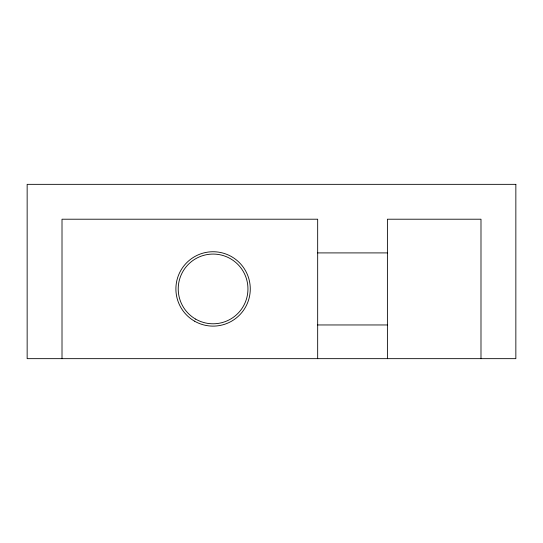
<?xml version="1.0" encoding="UTF-8"?>
<svg xmlns="http://www.w3.org/2000/svg" width="543" height="543" viewBox="0 0 543 543"><rect width="100%" height="100%" fill="white"/><g stroke="black" fill="none" stroke-linecap="round" stroke-linejoin="round"><path stroke-width="0.81" d="M317.675 252.909L387.397 252.909M317.675 324.958L387.397 324.958M480.989 358.658L480.989 219.209L387.397 219.209L387.397 358.658M317.675 358.658L317.675 219.209L62.011 219.209L62.011 358.658M515.85 184.342L27.15 184.342L27.15 358.658L515.85 358.658L515.85 184.342M194.489 321.137A37.189 37.189 0 0 0 250.275 288.93A37.189 37.189 0 0 0 194.489 256.724A37.189 37.189 0 0 0 194.489 321.137M195.656 319.121A34.861 34.861 0 0 0 247.947 288.93A34.861 34.861 0 0 0 195.656 258.739A34.861 34.861 0 0 0 195.656 319.121"/></g></svg>
